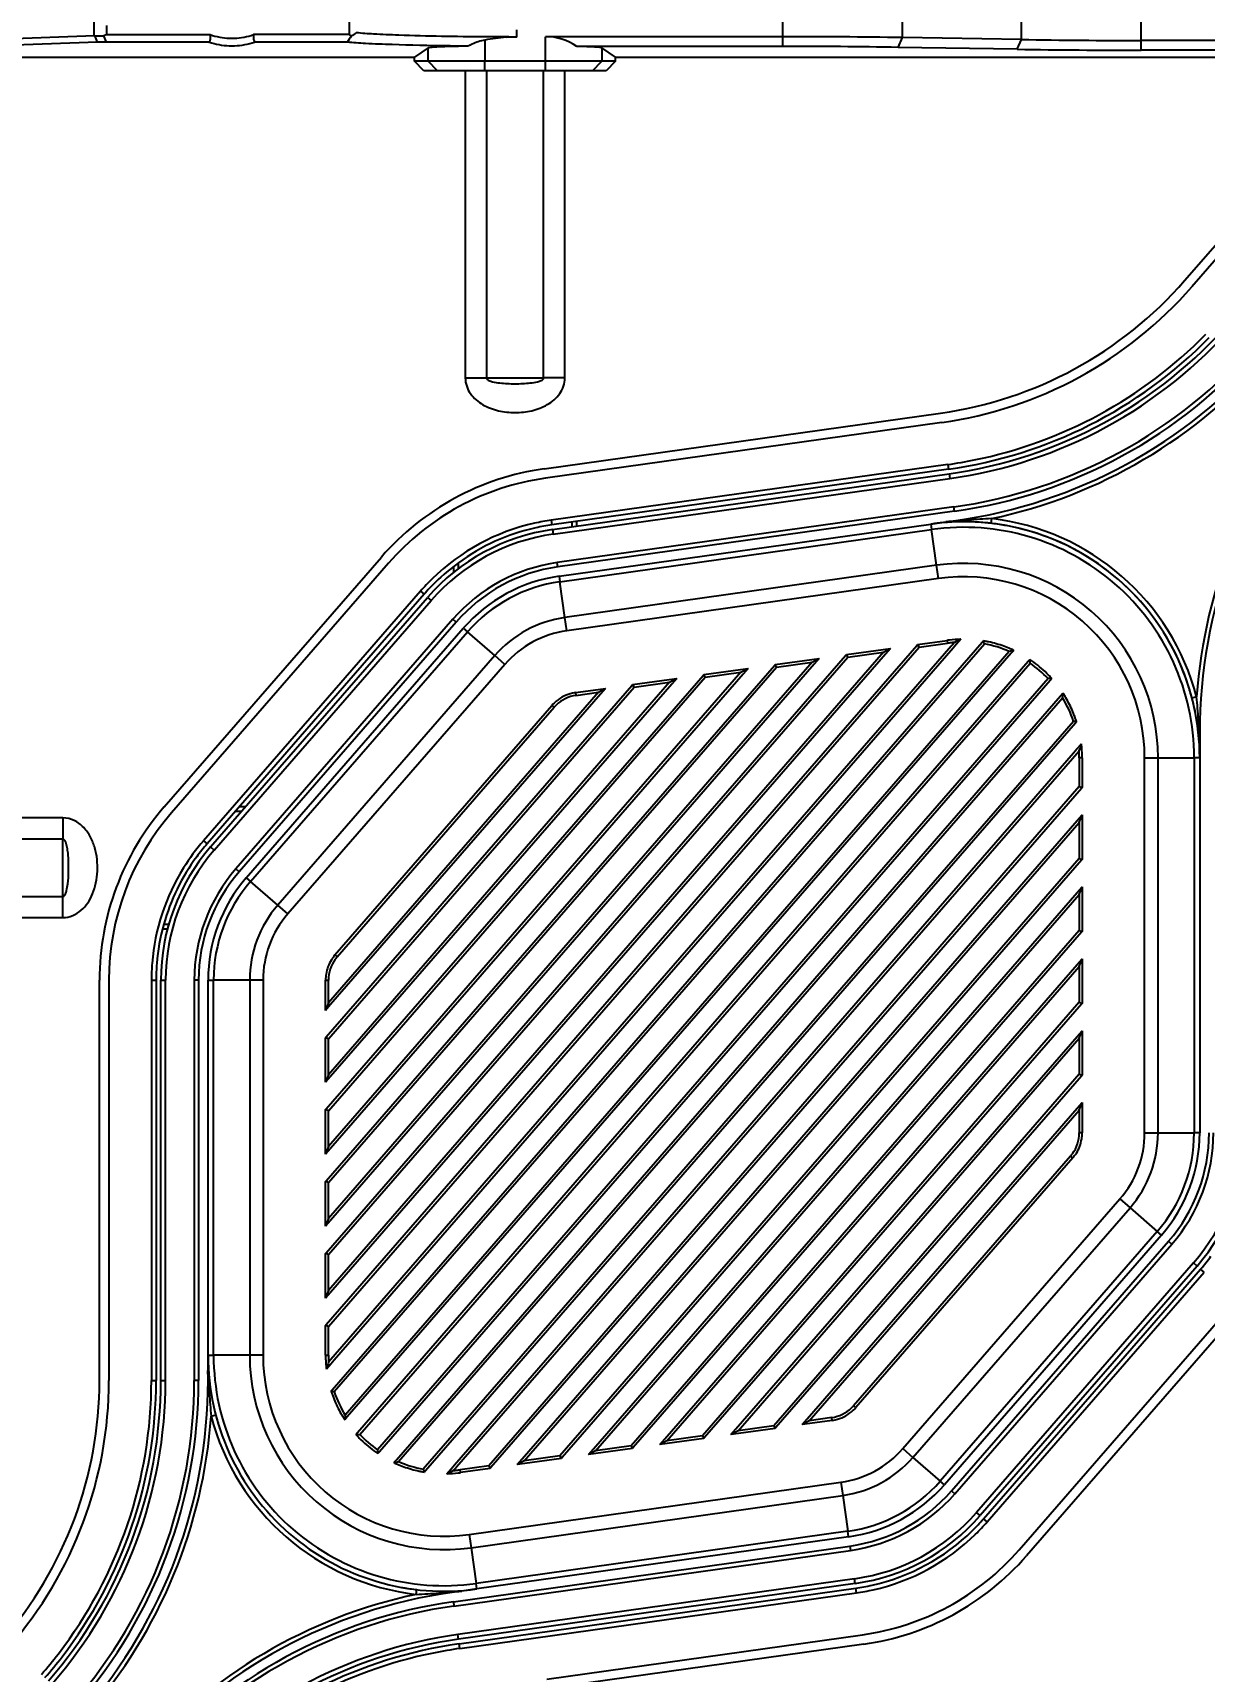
# Model space of a CAD drawing. Header units: millimetres. Extents: x -1070 to 42146, y 1440 to 12921.
# Drawn here: x 6798.2 to 6922.3, y 3577.7 to 3751.3 of the extents above; entities that cross this region are included whole.
import ezdxf

# ---------------------------------------------------------------- set-up
doc = ezdxf.new("R2010")
doc.units = ezdxf.units.MM
doc.layers.add('06___PRT_ALL_SURFS', color=7, linetype='Continuous')
doc.layers.add('DIM', color=4, linetype='Continuous')
doc.styles.get("Standard").update_dxf_attribs({"font": 'arial.ttf'})
doc.dimstyles.new('ISO-200', dxfattribs={"dimtxt": 30, "dimasz": 25, "dimexe": 1.25, "dimexo": 5, "dimgap": 5, "dimtad": 1, "dimtoh": 1, "dimdec": 1, "dimdsep": 46, "dimtxsty": 'Standard', "dimcen": 2.5, "dimadec": 0, "dimazin": 0, "dimtfac": 1, "dimtdec": 1, "dimtmove": 0, "dimatfit": 3, "dimfxl": 1, "dimarcsym": 0})

# ---------------------------------------------------------------- blocks, each defined once
blk = doc.blocks.new('*D143')
at = {"layer": 'Defpoints', "color": 0, "transparency": 16777216}
for p in [(7224.27, 3872.5), (6764.27, 3662.83), (7224.27, 3662.83)]:
    blk.add_point(p, dxfattribs=at)
at = {"layer": 'DIM', "color": 0, "lineweight": -2, "transparency": 16777216}
for p, q in [((6764.27, 3667.83), (6764.27, 3873.75)), ((7224.27, 3667.83), (7224.27, 3873.75)), ((6789.27, 3872.5), (7199.27, 3872.5))]:
    blk.add_line(p, q, dxfattribs=at)
at = {"layer": 'DIM', "color": 0, "transparency": 16777216}
for points in [[(6789.27, 3876.66), (6789.27, 3868.33), (6764.27, 3872.5)], [(7199.27, 3876.66), (7199.27, 3868.33), (7224.27, 3872.5)]]:
    blk.add_solid(points, dxfattribs=at)
at = {"layer": 'DIM', "color": 0, "lineweight": -3, "transparency": 16777216, "insert": (7006.63, 3896.92), "char_height": 30, "attachment_point": 5}
blk.add_mtext('460 [1\'-6 1/8"]', dxfattribs=at)
blk = doc.blocks.new('*D145')
at = {"layer": 'Defpoints', "color": 0, "transparency": 16777216}
for p in [(6819.27, 3757.83), (6661.75, 2777.83), (6819.27, 2777.83)]:
    blk.add_point(p, dxfattribs=at)
at = {"layer": 'DIM', "color": 0, "lineweight": -2, "transparency": 16777216}
for p, q in [((6814.27, 3757.83), (6660.5, 3757.83)), ((6661.75, 3732.83), (6661.75, 2802.83)), ((6814.27, 2777.83), (6660.5, 2777.83))]:
    blk.add_line(p, q, dxfattribs=at)
at = {"layer": 'DIM', "color": 0, "transparency": 16777216}
for points in [[(6657.58, 3732.83), (6665.92, 3732.83), (6661.75, 3757.83)], [(6657.58, 2802.83), (6665.92, 2802.83), (6661.75, 2777.83)]]:
    blk.add_solid(points, dxfattribs=at)
at = {"layer": 'DIM', "color": 0, "lineweight": -3, "transparency": 16777216, "insert": (6637.33, 3267.83), "char_height": 30, "attachment_point": 5, "rotation": 90}
blk.add_mtext('980 [3\'-2 5/8"]', dxfattribs=at)
blk = doc.blocks.new('*D114')
at = {"layer": 'Defpoints', "color": 0, "transparency": 16777216}
for p in [(6349.09, 3665.69), (6347.28, 3659.97)]:
    blk.add_point(p, dxfattribs=at)
at = {"layer": 'DIM', "color": 0, "lineweight": -2, "transparency": 16777216}
for p, q in [((6430.34, 3921.55), (6356.66, 3689.51)), ((6911.05, 3921.55), (6430.34, 3921.55)), ((6347.28, 3659.97), (6349.09, 3665.69)), ((6339.71, 3636.14), (6332.15, 3612.31))]:
    blk.add_line(p, q, dxfattribs=at)
at = {"layer": 'DIM', "color": 0, "transparency": 16777216}
for points in [[(6352.69, 3690.77), (6360.63, 3688.25), (6349.09, 3665.69)], [(6335.74, 3637.4), (6343.68, 3634.88), (6347.28, 3659.97)]]:
    blk.add_solid(points, dxfattribs=at)
at = {"layer": 'DIM', "color": 0, "lineweight": -3, "transparency": 16777216, "insert": (6673.2, 3946.55), "char_height": 30, "attachment_point": 5}
blk.add_mtext('{\\fGulim|b0|i0|c134|p0;4-\\fGulim|b0|i0|c0|p0;%%C\\fGulim|b0|i0|c134|p0;6.5 through hole}', dxfattribs=at)

msp = doc.modelspace()

# ---------------------------------------------------------------- linework, layer by layer
at = {"color": 7, "linetype": 'Continuous', "lineweight": -3}
for p, q in [((6804.677, 3750.993), (6804.677, 3766.926)), ((6915.587, 3750.487), (6915.587, 3762.289)), ((6831.694, 3761.02), (6831.694, 3751.105)), ((6877.624, 3750.889), (6877.624, 3761.686)), ((6890.302, 3750.794), (6890.302, 3761.828)), ((6902.909, 3750.589), (6902.909, 3762.136)), ((6806.042, 3751.105), (6806.042, 3752.07)), ((6792.963, 3750.584), (6804.755, 3750.996)), ((6805.037, 3750.291), (6793.573, 3749.891)), ((6804.677, 3750.993), (6805.723, 3750.968)), ((6805.037, 3750.291), (6804.755, 3750.996)), ((6805.988, 3750.305), (6805.037, 3750.291)), ((6806.042, 3751.105), (6805.723, 3750.968)), ((6805.988, 3750.305), (6805.723, 3750.968)), ((6816.856, 3750.305), (6805.988, 3750.305)), ((6806.042, 3751.105), (6806.272, 3751.105)), ((6806.272, 3751.105), (6806.775, 3751.105)), ((6806.775, 3751.105), (6816.986, 3751.105)), ((6831.694, 3751.105), (6821.562, 3751.105)), ((6831.485, 3750.305), (6821.693, 3750.305)), ((6831.694, 3751.105), (6831.925, 3750.934)), ((6846.059, 3750.533), (6846.059, 3748.276)), ((6849.477, 3750.854), (6849.477, 3751.627)), ((6852.49, 3748.276), (6852.49, 3750.889)), ((6877.624, 3750.889), (6852.49, 3750.889)), ((6877.624, 3749.854), (6877.624, 3750.889)), ((6889.865, 3749.759), (6890.302, 3750.794)), ((6902.909, 3750.589), (6890.302, 3750.794)), ((6902.471, 3749.554), (6902.909, 3750.589)), ((6915.587, 3749.452), (6915.587, 3750.487)), ((7072.962, 3750.487), (6915.587, 3750.487)), ((6795.516, 3748.726), (6838.62, 3748.726)), ((6840.068, 3749.69), (6838.62, 3748.726)), ((6838.62, 3748.276), (6838.62, 3748.726)), ((6840.068, 3748.276), (6840.068, 3749.69)), ((6877.624, 3749.854), (6855.805, 3749.854)), ((6858.481, 3749.69), (6858.481, 3748.276)), ((6859.929, 3748.726), (6858.481, 3749.69)), ((6859.929, 3748.276), (6859.929, 3748.726)), ((6859.929, 3748.726), (6940.794, 3748.726)), ((6902.471, 3749.554), (6889.865, 3749.759)), ((7072.962, 3749.452), (6915.587, 3749.452)), ((6920.204, 3725.04), (6940.794, 3748.726)), ((6839.622, 3747.276), (6838.62, 3748.276)), ((6840.068, 3748.276), (6838.62, 3748.276)), ((6840.068, 3747.276), (6839.622, 3747.276)), ((6841.066, 3747.276), (6840.068, 3748.276)), ((6840.155, 3748.276), (6840.068, 3748.276)), ((6841.066, 3747.276), (6840.068, 3747.276)), ((6841.929, 3748.276), (6840.155, 3748.276)), ((6842.618, 3747.276), (6841.066, 3747.276)), ((6843.151, 3748.276), (6841.929, 3748.276)), ((6843.64, 3747.276), (6842.618, 3747.276)), ((6843.837, 3748.276), (6843.151, 3748.276)), ((6845.413, 3747.276), (6843.64, 3747.276)), ((6845.303, 3748.276), (6843.837, 3748.276)), ((6844.001, 3747.276), (6844.001, 3714.726)), ((6846.059, 3748.276), (6845.303, 3748.276)), ((6846.059, 3747.276), (6845.413, 3747.276)), ((6846.059, 3747.276), (6846.059, 3748.276)), ((6852.49, 3748.276), (6846.059, 3748.276)), ((6852.49, 3747.276), (6846.059, 3747.276)), ((6846.245, 3747.276), (6846.245, 3714.726)), ((6852.304, 3714.726), (6852.304, 3747.276)), ((6852.49, 3747.276), (6852.49, 3748.276)), ((6854.712, 3748.276), (6852.49, 3748.276)), ((6854.909, 3747.276), (6852.49, 3747.276)), ((6854.548, 3714.726), (6854.548, 3747.276)), ((6855.398, 3748.276), (6854.712, 3748.276)), ((6855.931, 3747.276), (6854.909, 3747.276)), ((6856.62, 3748.276), (6855.398, 3748.276)), ((6857.404, 3747.276), (6855.931, 3747.276)), ((6858.481, 3748.276), (6856.62, 3748.276)), ((6857.483, 3747.276), (6857.404, 3747.276)), ((6857.483, 3747.276), (6858.481, 3748.276)), ((6858.481, 3747.276), (6857.483, 3747.276)), ((6859.929, 3748.276), (6858.481, 3748.276)), ((6858.927, 3747.276), (6858.481, 3747.276)), ((6859.929, 3748.276), (6858.927, 3747.276)), ((6941.549, 3748.07), (6920.959, 3724.384)), ((6844.001, 3714.726), (6846.245, 3714.726)), ((6846.245, 3714.726), (6852.304, 3714.726)), ((6854.548, 3714.726), (6852.304, 3714.726)), ((6852.345, 3705.1), (6894.352, 3711.003)), ((6894.491, 3710.013), (6852.484, 3704.109)), ((6895.117, 3705.557), (6853.111, 3699.653)), ((6895.187, 3705.062), (6853.18, 3699.158)), ((6895.117, 3705.557), (6895.187, 3705.062)), ((6853.25, 3698.663), (6895.257, 3704.566)), ((6853.32, 3698.168), (6895.326, 3704.071)), ((6895.257, 3704.566), (6895.326, 3704.071)), ((6895.749, 3701.059), (6853.743, 3695.156)), ((6895.813, 3700.605), (6853.807, 3694.702)), ((6895.813, 3700.605), (6895.749, 3701.059)), ((6899.739, 3699.818), (6899.681, 3699.322)), ((6853.111, 3699.653), (6853.18, 3699.158)), ((6853.25, 3698.663), (6853.32, 3698.168)), ((6853.946, 3693.711), (6893.319, 3699.245)), ((6854.027, 3693.131), (6893.4, 3698.665)), ((6855.275, 3699.452), (6855.275, 3698.947)), ((6855.775, 3699.523), (6855.775, 3699.018)), ((6893.319, 3699.245), (6894.921, 3699.47)), ((6893.319, 3699.245), (6893.4, 3698.665)), ((6893.933, 3694.874), (6893.4, 3698.665)), ((6812.119, 3669.293), (6835.11, 3695.742)), ((6835.865, 3695.086), (6812.874, 3668.637)), ((6842.775, 3694.131), (6842.775, 3694.768)), ((6843.275, 3694.768), (6843.275, 3695.144)), ((6843.275, 3694.509), (6843.275, 3694.768)), ((6853.807, 3694.702), (6853.743, 3695.156)), ((6893.933, 3694.874), (6854.56, 3689.34)), ((6894.13, 3693.473), (6893.933, 3694.874)), ((6853.946, 3693.711), (6854.027, 3693.131)), ((6854.56, 3689.34), (6854.027, 3693.131)), ((6894.13, 3693.473), (6854.757, 3687.94)), ((6839.261, 3692.133), (6816.27, 3665.685)), ((6839.639, 3691.805), (6816.647, 3665.357)), ((6817.025, 3665.029), (6840.016, 3691.477)), ((6817.402, 3664.701), (6840.393, 3691.149)), ((6839.261, 3692.133), (6839.639, 3691.805)), ((6840.016, 3691.477), (6840.393, 3691.149)), ((6842.689, 3689.154), (6819.698, 3662.705)), ((6843.035, 3688.853), (6820.043, 3662.405)), ((6820.798, 3661.749), (6843.789, 3688.197)), ((6821.24, 3661.364), (6844.232, 3687.813)), ((6843.035, 3688.853), (6842.689, 3689.154)), ((6843.789, 3688.197), (6844.232, 3687.813)), ((6847.121, 3685.301), (6844.232, 3687.813)), ((6854.757, 3687.94), (6854.56, 3689.34)), ((6829.274, 3614.416), (6891.841, 3686.391)), ((6829.501, 3614.219), (6892.067, 3686.194)), ((6895.467, 3686.294), (6829.523, 3610.434)), ((6829.895, 3607.509), (6898.767, 3686.737)), ((6895.694, 3686.097), (6830.101, 3610.642)), ((6830.122, 3607.312), (6898.993, 3686.54)), ((6884.367, 3685.415), (6888.252, 3685.961)), ((6888.252, 3685.961), (6889.047, 3686.072)), ((6888.294, 3685.663), (6889.047, 3686.072)), ((6889.047, 3686.072), (6888.52, 3685.467)), ((6891.841, 3686.391), (6891.914, 3686.475)), ((6891.914, 3686.475), (6895.052, 3686.916)), ((6892.067, 3686.194), (6891.914, 3686.475)), ((6892.067, 3686.194), (6895.093, 3686.619)), ((6895.052, 3686.916), (6895.093, 3686.619)), ((6895.596, 3686.443), (6895.467, 3686.294)), ((6895.819, 3686.699), (6895.596, 3686.443)), ((6896.046, 3686.502), (6895.694, 3686.097)), ((6896.509, 3687.035), (6896.046, 3686.502)), ((6898.767, 3686.737), (6898.878, 3686.865)), ((6847.121, 3685.301), (6824.13, 3658.853)), ((6848.188, 3684.373), (6825.197, 3657.925)), ((6829.274, 3622.037), (6884.294, 3685.33)), ((6829.274, 3629.659), (6876.747, 3684.269)), ((6888.294, 3685.663), (6829.501, 3618.03)), ((6829.501, 3621.841), (6884.52, 3685.133)), ((6880.747, 3684.603), (6829.501, 3625.651)), ((6888.52, 3685.467), (6829.727, 3617.833)), ((6880.973, 3684.406), (6829.727, 3625.454)), ((6901.619, 3685.75), (6831.27, 3604.822)), ((6901.845, 3685.553), (6831.496, 3604.626)), ((6832.586, 3602.983), (6903.623, 3684.702)), ((6832.813, 3602.787), (6903.85, 3684.505)), ((6848.188, 3684.373), (6847.121, 3685.301)), ((6876.747, 3684.269), (6876.82, 3684.354)), ((6876.82, 3684.354), (6880.705, 3684.9)), ((6876.973, 3684.072), (6876.82, 3684.354)), ((6876.973, 3684.072), (6880.747, 3684.603)), ((6880.705, 3684.9), (6881.5, 3685.012)), ((6880.747, 3684.603), (6881.5, 3685.012)), ((6881.5, 3685.012), (6880.973, 3684.406)), ((6884.294, 3685.33), (6884.367, 3685.415)), ((6884.52, 3685.133), (6884.367, 3685.415)), ((6884.52, 3685.133), (6888.294, 3685.663)), ((6902.111, 3685.858), (6901.845, 3685.553)), ((6903.623, 3684.702), (6903.799, 3684.904)), ((6829.274, 3637.28), (6869.2, 3683.209)), ((6829.501, 3629.462), (6876.973, 3684.072)), ((6873.2, 3683.542), (6829.501, 3633.272)), ((6829.501, 3637.083), (6869.426, 3683.012)), ((6865.652, 3682.481), (6829.501, 3640.894)), ((6873.426, 3683.345), (6829.727, 3633.076)), ((6905.736, 3682.865), (6834.699, 3601.146)), ((6905.963, 3682.668), (6834.926, 3600.95)), ((6861.726, 3682.233), (6865.611, 3682.779)), ((6861.879, 3681.951), (6865.652, 3682.481)), ((6865.611, 3682.779), (6866.405, 3682.89)), ((6865.652, 3682.481), (6866.405, 3682.89)), ((6866.405, 3682.89), (6865.879, 3682.285)), ((6869.2, 3683.209), (6869.273, 3683.293)), ((6869.273, 3683.293), (6873.158, 3683.839)), ((6869.426, 3683.012), (6869.273, 3683.293)), ((6869.426, 3683.012), (6873.2, 3683.542)), ((6873.158, 3683.839), (6873.952, 3683.951)), ((6873.2, 3683.542), (6873.952, 3683.951)), ((6873.952, 3683.951), (6873.426, 3683.345)), ((6906.139, 3682.871), (6905.963, 3682.668)), ((6829.274, 3644.901), (6861.653, 3682.148)), ((6829.501, 3644.704), (6861.879, 3681.951)), ((6858.105, 3681.421), (6829.501, 3648.515)), ((6865.879, 3682.285), (6829.727, 3640.697)), ((6858.332, 3681.224), (6829.727, 3648.318)), ((6836.704, 3600.099), (6907.053, 3681.026)), ((6836.93, 3599.902), (6907.279, 3680.829)), ((6855.679, 3681.383), (6858.064, 3681.718)), ((6855.679, 3681.383), (6855.72, 3681.086)), ((6855.72, 3681.086), (6858.105, 3681.421)), ((6858.064, 3681.718), (6858.858, 3681.83)), ((6858.105, 3681.421), (6858.858, 3681.83)), ((6858.858, 3681.83), (6858.332, 3681.224)), ((6861.653, 3682.148), (6861.726, 3682.233)), ((6861.879, 3681.951), (6861.726, 3682.233)), ((6907.053, 3681.026), (6907.318, 3681.332)), ((6921.472, 3680.925), (6920.989, 3680.799)), ((6830.194, 3653.581), (6853.186, 3680.029)), ((6830.421, 3653.384), (6853.412, 3679.832)), ((6853.186, 3680.029), (6853.412, 3679.832)), ((6908.427, 3678.339), (6839.556, 3599.112)), ((6908.654, 3678.142), (6839.782, 3598.915)), ((6908.765, 3678.27), (6908.654, 3678.142)), ((6908.8, 3675.415), (6909.263, 3675.948)), ((6921.798, 3676.131), (6921.798, 3674.488)), ((6842.856, 3599.554), (6908.448, 3675.01)), ((6843.082, 3599.358), (6909.027, 3675.218)), ((6908.448, 3675.01), (6908.8, 3675.415)), ((6909.048, 3674.488), (6909.048, 3671.432)), ((6909.348, 3674.488), (6909.048, 3674.488)), ((6909.348, 3674.488), (6909.348, 3671.32)), ((6915.97, 3634.728), (6915.97, 3674.488)), ((6915.97, 3674.488), (6917.384, 3674.488)), ((6917.384, 3674.488), (6921.212, 3674.488)), ((6917.384, 3634.728), (6917.384, 3674.488)), ((6921.798, 3674.488), (6921.212, 3674.488)), ((6921.212, 3674.488), (6921.212, 3634.728)), ((6921.798, 3674.488), (6921.798, 3634.728)), ((6909.048, 3671.432), (6846.482, 3599.458)), ((6909.275, 3671.236), (6846.708, 3599.261)), ((6909.048, 3671.432), (6909.348, 3671.32)), ((6909.348, 3671.32), (6909.275, 3671.236)), ((6819.663, 3668.826), (6820.097, 3668.826)), ((6820.097, 3669.326), (6820.76, 3669.326)), ((6820.097, 3668.826), (6820.325, 3668.826)), ((6801.375, 3668.1), (6773.375, 3668.1)), ((6801.375, 3668.1), (6801.375, 3665.855)), ((6850.029, 3600.185), (6908.822, 3667.819)), ((6850.255, 3599.988), (6909.048, 3667.622)), ((6908.822, 3667.819), (6909.348, 3668.424)), ((6909.048, 3667.622), (6909.348, 3668.424)), ((6909.048, 3667.622), (6909.048, 3663.811)), ((6909.348, 3668.424), (6909.348, 3663.699)), ((6801.375, 3665.855), (6773.375, 3665.855)), ((6801.375, 3659.796), (6801.375, 3665.855)), ((6816.27, 3665.685), (6816.647, 3665.357)), ((6817.025, 3665.029), (6817.402, 3664.701)), ((6909.048, 3663.811), (6854.029, 3600.519)), ((6909.275, 3663.614), (6854.255, 3600.322)), ((6909.048, 3663.811), (6909.348, 3663.699)), ((6909.348, 3663.699), (6909.275, 3663.614)), ((6820.043, 3662.405), (6819.698, 3662.705)), ((6820.798, 3661.749), (6821.24, 3661.364)), ((6824.13, 3658.853), (6821.24, 3661.364)), ((6857.576, 3601.246), (6908.822, 3660.197)), ((6857.802, 3601.049), (6909.048, 3660.001)), ((6908.822, 3660.197), (6909.348, 3660.803)), ((6909.048, 3660.001), (6909.348, 3660.803)), ((6909.048, 3660.001), (6909.048, 3656.19)), ((6909.348, 3660.803), (6909.348, 3656.078)), ((6773.375, 3659.796), (6801.375, 3659.796)), ((6801.375, 3657.552), (6801.375, 3659.796)), ((6825.197, 3657.925), (6824.13, 3658.853)), ((6773.375, 3657.552), (6801.375, 3657.552)), ((6812.586, 3656.826), (6812.057, 3656.826)), ((6812.448, 3656.326), (6811.924, 3656.326)), ((6909.048, 3656.19), (6861.576, 3601.579)), ((6909.275, 3655.993), (6861.802, 3601.382)), ((6909.048, 3656.19), (6909.348, 3656.078)), ((6909.348, 3656.078), (6909.275, 3655.993)), ((6830.194, 3653.581), (6830.421, 3653.384)), ((6908.822, 3652.576), (6909.348, 3653.182)), ((6909.048, 3652.379), (6909.348, 3653.182)), ((6909.348, 3653.182), (6909.348, 3648.457)), ((6865.123, 3602.306), (6908.822, 3652.576)), ((6865.35, 3602.11), (6909.048, 3652.379)), ((6909.048, 3652.379), (6909.048, 3648.569)), ((6805.251, 3608.504), (6805.251, 3650.924)), ((6806.251, 3650.924), (6806.251, 3608.504)), ((6810.751, 3650.924), (6810.751, 3608.504)), ((6810.751, 3650.924), (6811.251, 3650.924)), ((6811.251, 3650.924), (6811.251, 3608.504)), ((6811.751, 3608.504), (6811.751, 3650.924)), ((6811.751, 3650.924), (6812.251, 3650.924)), ((6812.251, 3608.504), (6812.251, 3650.924)), ((6815.751, 3650.924), (6815.293, 3650.924)), ((6815.293, 3650.924), (6815.293, 3608.504)), ((6815.751, 3650.924), (6815.751, 3608.504)), ((6816.751, 3611.163), (6816.751, 3650.924)), ((6816.751, 3650.924), (6817.337, 3650.924)), ((6821.165, 3650.924), (6817.337, 3650.924)), ((6817.337, 3611.163), (6817.337, 3650.924)), ((6822.579, 3650.924), (6821.165, 3650.924)), ((6821.165, 3650.924), (6821.165, 3611.163)), ((6822.579, 3650.924), (6822.579, 3611.163)), ((6829.201, 3650.924), (6829.501, 3650.924)), ((6829.201, 3647.713), (6829.201, 3650.924)), ((6829.501, 3648.515), (6829.501, 3650.924)), ((6829.501, 3648.515), (6829.201, 3647.713)), ((6829.727, 3648.318), (6829.201, 3647.713)), ((6909.048, 3648.569), (6869.123, 3602.64)), ((6909.275, 3648.372), (6869.349, 3602.443)), ((6909.048, 3648.569), (6909.348, 3648.457)), ((6909.348, 3648.457), (6909.275, 3648.372)), ((6829.201, 3644.817), (6829.274, 3644.901)), ((6829.501, 3644.704), (6829.201, 3644.817)), ((6829.201, 3640.091), (6829.201, 3644.817)), ((6829.501, 3640.894), (6829.501, 3644.704)), ((6872.67, 3603.367), (6908.822, 3644.955)), ((6872.897, 3603.17), (6909.048, 3644.758)), ((6908.822, 3644.955), (6909.348, 3645.56)), ((6909.048, 3644.758), (6909.348, 3645.56)), ((6909.048, 3644.758), (6909.048, 3640.947)), ((6909.348, 3645.56), (6909.348, 3640.835)), ((6829.501, 3640.894), (6829.201, 3640.091)), ((6909.048, 3640.947), (6876.67, 3603.701)), ((6909.275, 3640.751), (6876.897, 3603.504)), ((6909.048, 3640.947), (6909.348, 3640.835)), ((6909.348, 3640.835), (6909.275, 3640.751)), ((6829.727, 3640.697), (6829.201, 3640.091)), ((6829.201, 3637.195), (6829.274, 3637.28)), ((6880.217, 3604.428), (6908.822, 3637.334)), ((6908.822, 3637.334), (6909.348, 3637.939)), ((6909.048, 3637.137), (6909.348, 3637.939)), ((6909.348, 3637.939), (6909.348, 3634.728)), ((6829.501, 3637.083), (6829.201, 3637.195)), ((6829.201, 3632.47), (6829.201, 3637.195)), ((6829.501, 3633.272), (6829.501, 3637.083)), ((6880.444, 3604.231), (6909.048, 3637.137)), ((6909.048, 3637.137), (6909.048, 3634.728)), ((6909.348, 3634.728), (6909.048, 3634.728)), ((6915.97, 3634.728), (6917.384, 3634.728)), ((6917.384, 3634.728), (6921.212, 3634.728)), ((6921.798, 3634.728), (6921.212, 3634.728)), ((6829.501, 3633.272), (6829.201, 3632.47)), ((6829.727, 3633.076), (6829.201, 3632.47)), ((6908.128, 3632.268), (6885.137, 3605.819)), ((6908.355, 3632.071), (6885.364, 3605.623)), ((6908.355, 3632.071), (6908.128, 3632.268)), ((6829.201, 3629.574), (6829.274, 3629.659)), ((6829.501, 3629.462), (6829.201, 3629.574)), ((6829.201, 3624.849), (6829.201, 3629.574)), ((6829.501, 3625.651), (6829.501, 3629.462)), ((6890.361, 3601.279), (6913.352, 3627.727)), ((6913.352, 3627.727), (6914.42, 3626.799)), ((6829.501, 3625.651), (6829.201, 3624.849)), ((6829.727, 3625.454), (6829.201, 3624.849)), ((6891.428, 3600.351), (6914.42, 3626.799)), ((6914.42, 3626.799), (6917.309, 3624.288)), ((6917.309, 3624.288), (6894.318, 3597.839)), ((6917.751, 3623.903), (6894.76, 3597.455)), ((6917.751, 3623.903), (6917.309, 3624.288)), ((6829.201, 3621.953), (6829.274, 3622.037)), ((6829.501, 3621.841), (6829.201, 3621.953)), ((6829.201, 3617.228), (6829.201, 3621.953)), ((6829.501, 3618.03), (6829.501, 3621.841)), ((6895.514, 3596.799), (6918.506, 3623.247)), ((6895.86, 3596.498), (6918.852, 3622.947)), ((6918.506, 3623.247), (6918.852, 3622.947)), ((6921.147, 3620.951), (6898.156, 3594.502)), ((6921.525, 3620.623), (6898.533, 3594.174)), ((6898.911, 3593.846), (6921.902, 3620.295)), ((6899.288, 3593.518), (6922.279, 3619.967)), ((6921.525, 3620.623), (6921.147, 3620.951)), ((6922.279, 3619.967), (6921.902, 3620.295)), ((6829.501, 3618.03), (6829.201, 3617.228)), ((6829.727, 3617.833), (6829.201, 3617.228)), ((6902.684, 3590.566), (6925.675, 3617.015)), ((6926.43, 3616.359), (6903.439, 3589.91)), ((6829.201, 3614.331), (6829.274, 3614.416)), ((6829.501, 3614.219), (6829.201, 3614.331)), ((6829.201, 3611.163), (6829.201, 3614.331)), ((6829.501, 3611.163), (6829.501, 3614.219)), ((6816.751, 3609.52), (6816.751, 3611.163)), ((6816.751, 3611.163), (6817.337, 3611.163)), ((6821.165, 3611.163), (6817.337, 3611.163)), ((6822.579, 3611.163), (6821.165, 3611.163)), ((6829.201, 3611.163), (6829.501, 3611.163)), ((6829.749, 3610.237), (6829.286, 3609.704)), ((6830.101, 3610.642), (6829.749, 3610.237)), ((6810.751, 3608.504), (6811.251, 3608.504)), ((6811.751, 3608.504), (6812.251, 3608.504)), ((6815.751, 3608.504), (6815.293, 3608.504)), ((6829.784, 3607.381), (6829.895, 3607.509)), ((6817.077, 3604.726), (6817.56, 3604.853)), ((6831.496, 3604.626), (6831.231, 3604.32)), ((6879.691, 3603.822), (6880.217, 3604.428)), ((6882.829, 3604.566), (6880.444, 3604.231)), ((6882.871, 3604.269), (6882.829, 3604.566)), ((6885.364, 3605.623), (6885.137, 3605.819)), ((6832.411, 3602.781), (6832.586, 3602.983)), ((6869.123, 3602.64), (6865.35, 3602.11)), ((6869.123, 3602.64), (6869.276, 3602.359)), ((6872.144, 3602.762), (6872.67, 3603.367)), ((6872.897, 3603.17), (6872.144, 3602.762)), ((6872.938, 3602.873), (6872.144, 3602.762)), ((6876.67, 3603.701), (6872.897, 3603.17)), ((6876.823, 3603.419), (6872.938, 3602.873)), ((6876.67, 3603.701), (6876.823, 3603.419)), ((6876.897, 3603.504), (6876.823, 3603.419)), ((6880.444, 3604.231), (6879.691, 3603.822)), ((6880.485, 3603.934), (6879.691, 3603.822)), ((6882.871, 3604.269), (6880.485, 3603.934)), ((6834.926, 3600.95), (6834.75, 3600.747)), ((6857.05, 3600.64), (6857.576, 3601.246)), ((6857.802, 3601.049), (6857.05, 3600.64)), ((6861.576, 3601.579), (6857.802, 3601.049)), ((6861.729, 3601.298), (6857.844, 3600.752)), ((6861.576, 3601.579), (6861.729, 3601.298)), ((6861.802, 3601.382), (6861.729, 3601.298)), ((6864.597, 3601.701), (6865.123, 3602.306)), ((6865.35, 3602.11), (6864.597, 3601.701)), ((6865.391, 3601.813), (6864.597, 3601.701)), ((6869.276, 3602.359), (6865.391, 3601.813)), ((6869.349, 3602.443), (6869.276, 3602.359)), ((6890.361, 3601.279), (6891.428, 3600.351)), ((6836.438, 3599.793), (6836.704, 3600.099)), ((6842.041, 3598.617), (6842.504, 3599.149)), ((6842.504, 3599.149), (6842.856, 3599.554)), ((6842.73, 3598.953), (6842.953, 3599.209)), ((6842.953, 3599.209), (6843.082, 3599.358)), ((6846.482, 3599.458), (6843.456, 3599.033)), ((6846.635, 3599.176), (6843.497, 3598.736)), ((6846.482, 3599.458), (6846.635, 3599.176)), ((6846.708, 3599.261), (6846.635, 3599.176)), ((6849.503, 3599.58), (6850.029, 3600.185)), ((6850.255, 3599.988), (6849.503, 3599.58)), ((6850.297, 3599.691), (6849.503, 3599.58)), ((6854.029, 3600.519), (6850.255, 3599.988)), ((6854.182, 3600.237), (6850.297, 3599.691)), ((6854.029, 3600.519), (6854.182, 3600.237)), ((6854.255, 3600.322), (6854.182, 3600.237)), ((6857.844, 3600.752), (6857.05, 3600.64)), ((6891.428, 3600.351), (6894.318, 3597.839)), ((6839.782, 3598.915), (6839.671, 3598.787)), ((6843.497, 3598.736), (6843.456, 3599.033)), ((6844.419, 3592.178), (6883.792, 3597.712)), ((6883.792, 3597.712), (6883.989, 3596.312)), ((6894.76, 3597.455), (6894.318, 3597.839)), ((6844.616, 3590.778), (6883.989, 3596.312)), ((6883.989, 3596.312), (6884.522, 3592.52)), ((6895.514, 3596.799), (6895.86, 3596.498)), ((6898.533, 3594.174), (6898.156, 3594.502)), ((6844.419, 3592.178), (6844.616, 3590.778)), ((6884.522, 3592.52), (6845.149, 3586.987)), ((6884.603, 3591.94), (6884.522, 3592.52)), ((6899.288, 3593.518), (6898.911, 3593.846)), ((6842.736, 3585.046), (6884.742, 3590.95)), ((6842.8, 3584.593), (6884.806, 3590.496)), ((6844.616, 3590.778), (6845.149, 3586.987)), ((6884.603, 3591.94), (6845.23, 3586.407)), ((6884.742, 3590.95), (6884.806, 3590.496)), ((6885.23, 3587.484), (6843.223, 3581.58)), ((6885.299, 3586.989), (6843.293, 3581.085)), ((6845.23, 3586.407), (6845.149, 3586.987)), ((6885.299, 3586.989), (6885.23, 3587.484)), ((6838.81, 3585.834), (6838.868, 3586.33)), ((6843.362, 3580.59), (6885.369, 3586.494)), ((6843.432, 3580.095), (6885.438, 3585.999)), ((6845.23, 3586.407), (6843.628, 3586.182)), ((6885.438, 3585.999), (6885.369, 3586.494)), ((6842.736, 3585.046), (6842.8, 3584.593)), ((6843.293, 3581.085), (6843.223, 3581.58)), ((6843.432, 3580.095), (6843.362, 3580.59)), ((6852.649, 3576.846), (6886.065, 3581.542)), ((6886.204, 3580.552), (6852.788, 3575.856))]:
    msp.add_line(p, q, dxfattribs=at)
for centre, radius, start, end in [((6819.275, 3757.826), 7.9, 252.19458, 268.02127), ((6819.275, 3757.826), 7.1, 251.20012, 267.90277), ((6819.275, 3757.826), 7.1, 267.90277, 272.09725), ((6819.275, 3757.826), 7.1, 272.09725, 288.79851), ((6819.275, 3757.826), 7.9, 279.89268, 287.80541), ((6885.497, 3712.931), 65.682, 144.64929, 145.31864), ((6851.523, 3723.586), 33.645, 124.5322, 125.62547), ((6849.55, 3731.878), 18.979, 93.61134, 100.59742), ((6849.48, 3732.741), 18.113, 90.01021, 93.56241), ((6878.029, 2957.029), 793.86, 89.114232, 90.029278), ((6915.471, 4527.557), 777.07, 269.073729, 270.008543), ((6819.275, 3757.826), 7.9, 268.02127, 271.97873), ((6819.275, 3757.826), 7.9, 271.97873, 279.89268), ((6878.015, 3009.846), 740.008, 89.082568, 90.030322), ((6915.467, 4581.089), 831.637, 269.104633, 270.008259), ((6888.507, 3752.594), 42, 278, 319), ((6888.507, 3752.594), 43, 278, 319), ((6888.507, 3752.594), 48.5, 278, 319), ((6888.507, 3752.594), 48, 278, 315.58333), ((6888.507, 3752.594), 49, 278, 319), ((6888.507, 3752.594), 47.5, 281.41999, 315.58009), ((6888.507, 3752.594), 52.042, 278, 319), ((6888.507, 3752.594), 52.5, 278, 319), ((6888.507, 3752.594), 53.5, 278, 319), ((6888.507, 3752.594), 53.958, 282.01469, 319), ((6975.298, 3677.148), 53.958, 139, 175.98531), ((6975.298, 3677.148), 53.5, 139, 180), ((6856.242, 3677.372), 28, 98, 139), ((6888.507, 3752.594), 47.5, 278, 281.41999), ((6856.242, 3677.372), 27, 98, 139), ((6896.798, 3674.488), 25.5, 14.62169, 83.37831), ((6856.242, 3677.372), 21.5, 98, 139), ((6856.242, 3677.372), 21, 98, 139), ((6856.242, 3677.372), 22.5, 102.58839, 134.41328), ((6856.242, 3677.372), 22, 102.55555, 126.13669), ((6856.242, 3677.372), 22.5, 98, 102.58839), ((6856.242, 3677.372), 22, 98, 102.55555), ((6896.798, 3674.488), 25, 0, 98), ((6896.798, 3674.488), 25, 94.39941, 98), ((6896.798, 3674.488), 24.414, 0, 98), ((6896.798, 3674.488), 25, 92.84441, 94.39941), ((6888.507, 3752.594), 53.5, 276.8848, 278), ((6896.798, 3674.488), 25, 90.94514, 92.84441), ((6896.798, 3674.488), 25, 90.76131, 90.94514), ((6896.798, 3674.488), 25, 87.11968, 90.76131), ((6896.798, 3674.488), 25, 83.49148, 87.11968), ((6896.798, 3674.488), 25, 83.37831, 83.49148), ((6896.798, 3674.488), 25, 79.97095, 83.37831), ((6896.798, 3674.488), 25, 79.24086, 79.97095), ((6896.798, 3674.488), 25, 18.75924, 79.24086), ((6856.242, 3677.372), 22, 126.13669, 134.44443), ((6856.242, 3677.372), 17.958, 98, 139), ((6856.242, 3677.372), 17.5, 98, 139), ((6896.798, 3674.488), 20.586, 0, 98), ((6856.242, 3677.372), 22.5, 134.41328, 139), ((6856.242, 3677.372), 22, 134.44443, 139), ((6856.242, 3677.372), 16.5, 98, 139), ((6856.242, 3677.372), 15.914, 98, 139), ((6896.798, 3674.488), 19.172, 0, 98), ((6856.242, 3677.372), 12.086, 98, 139), ((6856.242, 3677.372), 10.672, 98, 139), ((6896.798, 3674.488), 12.55, 96.92647, 98), ((6896.798, 3674.488), 12.25, 97.24102, 98), ((6896.798, 3674.488), 12.25, 95.34368, 97.24102), ((6896.798, 3674.488), 12.55, 91.3228, 96.92647), ((6896.798, 3674.488), 12.25, 94.58469, 95.34368), ((6907.914, 3662.745), 26.834, 115.15318, 116.7907), ((6851.951, 3670.031), 49.855, 19.3377, 19.73369), ((6896.798, 3674.488), 12.55, 79.66484, 80.46062), ((6896.798, 3674.488), 12.25, 66.82571, 79.67742), ((6896.798, 3674.488), 12.55, 77.88149, 79.66484), ((6896.798, 3674.488), 12.55, 70.15323, 77.88149), ((6896.798, 3674.488), 12.55, 66.81503, 70.15323), ((6896.798, 3674.488), 12.55, 64.95608, 66.81503), ((6908.504, 3655.712), 30.816, 101.97439, 102.91085), ((6896.798, 3674.488), 12.55, 54.85067, 56.09449), ((6866.968, 3680.023), 37.153, 6.92955, 7.54978), ((6896.798, 3674.488), 12.25, 43.1433, 54.8567), ((6896.798, 3674.488), 12.55, 53.6694, 54.85067), ((6896.798, 3674.488), 12.55, 44.22348, 53.6694), ((6906.431, 3645.719), 37.153, 90.45022, 91.07045), ((6896.798, 3674.488), 12.55, 43.13766, 44.22348), ((6896.798, 3674.488), 12.55, 41.90551, 43.13766), ((6856.242, 3677.372), 3.75, 98, 134.39694), ((6856.242, 3677.372), 4.05, 102.54797, 129.93274), ((6856.242, 3677.372), 4.05, 98, 102.54797), ((6876.576, 3683.467), 30.816, 355.08915, 356.02561), ((6896.798, 3674.488), 12.25, 18.32258, 31.17429), ((6896.798, 3674.488), 12.55, 31.17123, 33.04392), ((6896.798, 3674.488), 12.55, 27.62904, 31.17123), ((6896.798, 3674.488), 25, 14.62169, 18.02905), ((6896.798, 3674.488), 25, 10.90091, 14.52864), ((6856.242, 3677.372), 4.05, 129.93274, 139), ((6856.242, 3677.372), 3.75, 134.39694, 139), ((6896.798, 3674.488), 12.55, 19.98286, 27.62904), ((6898.626, 3629.457), 49.855, 78.26631, 78.6623), ((6896.798, 3674.488), 12.55, 18.32094, 19.98286), ((6896.798, 3674.488), 12.55, 17.53938, 18.32094), ((6896.798, 3674.488), 25, 7.27451, 7.4012), ((6896.798, 3674.488), 25, 5.18976, 7.27451), ((6883.622, 3683.862), 26.834, 341.2093, 342.84682), ((6896.798, 3674.488), 12.55, 3.42569, 6.6772), ((6896.798, 3674.488), 25, 3.66097, 5.18976), ((6975.298, 3677.148), 53.5, 180, 181.11488), ((6896.798, 3674.488), 12.25, 0, 3.41531), ((6896.798, 3674.488), 12.55, 0, 3.42569), ((6833.251, 3650.924), 28, 139, 180), ((6833.251, 3650.924), 27, 139, 180), ((6833.251, 3650.924), 22.5, 139, 148.12717), ((6833.251, 3650.924), 22, 139, 143.55555), ((6833.251, 3650.924), 21.5, 139, 180), ((6833.251, 3650.924), 22, 143.55555, 164.42511), ((6833.251, 3650.924), 21, 139, 180), ((6833.251, 3650.924), 22.5, 148.12717, 175.41328), ((6833.251, 3650.924), 17.958, 139, 180), ((6833.251, 3650.924), 17.5, 139, 180), ((6833.251, 3650.924), 16.5, 139, 180), ((6833.251, 3650.924), 15.914, 139, 180), ((6833.251, 3650.924), 12.086, 139, 180), ((6833.251, 3650.924), 22, 164.42511, 175.44443), ((6833.251, 3650.924), 10.672, 139, 180), ((6833.251, 3650.924), 4.05, 148.0653, 170.93275), ((6833.251, 3650.924), 3.75, 143.60306, 180), ((6833.251, 3650.924), 4.05, 139, 148.0653), ((6833.251, 3650.924), 3.75, 139, 143.60306), ((6833.251, 3650.924), 22.5, 175.41328, 180), ((6833.251, 3650.924), 22, 175.44443, 180), ((6833.251, 3650.924), 4.05, 170.93275, 180), ((6905.298, 3634.728), 3.75, 323.60306, 0), ((6905.298, 3634.728), 4.05, 328.0653, 350.93275), ((6905.298, 3634.728), 4.05, 350.93275, 0), ((6905.298, 3634.728), 10.672, 319, 0), ((6905.298, 3634.728), 12.086, 319, 0), ((6905.298, 3634.728), 15.914, 319, 0), ((6905.298, 3634.728), 16.5, 319, 0), ((6905.298, 3634.728), 17.5, 319, 0), ((6905.298, 3634.728), 17.958, 319, 0), ((6905.298, 3634.728), 21, 319, 0), ((6905.298, 3634.728), 21.5, 319, 0), ((6905.298, 3634.728), 3.75, 319, 323.60306), ((6905.298, 3634.728), 4.05, 319, 328.0653), ((6905.298, 3634.728), 22, 319, 323.55555), ((6763.251, 3608.504), 53.5, 0, 1.11488), ((6841.751, 3611.163), 25, 180, 278), ((6841.751, 3611.163), 24.414, 180, 278), ((6841.751, 3611.163), 20.586, 180, 278), ((6841.751, 3611.163), 19.172, 180, 278), ((6841.751, 3611.163), 12.55, 180, 183.42569), ((6841.751, 3611.163), 12.55, 183.42569, 186.6772), ((6854.927, 3601.79), 26.834, 161.2093, 162.84682), ((6841.751, 3611.163), 12.25, 180, 183.41531), ((6763.251, 3608.504), 42, 319, 0), ((6763.251, 3608.504), 43, 319, 0), ((6763.251, 3608.504), 48.5, 319, 0), ((6763.251, 3608.504), 49, 319, 0), ((6763.251, 3608.504), 47.5, 322.41999, 0), ((6763.251, 3608.504), 48, 322.41667, 0), ((6763.251, 3608.504), 52.042, 319, 0), ((6763.251, 3608.504), 52.5, 319, 0), ((6763.251, 3608.504), 53.5, 319, 0), ((6841.751, 3611.163), 25, 187.27451, 187.4012), ((6839.923, 3656.194), 49.855, 258.26631, 258.6623), ((6841.751, 3611.163), 12.55, 197.53938, 198.31613), ((6841.751, 3611.163), 12.55, 198.31613, 199.93886), ((6841.751, 3611.163), 12.55, 199.93886, 207.55841), ((6841.751, 3611.163), 12.25, 198.32258, 211.17429), ((6763.251, 3608.504), 53.958, 319, 355.98531), ((6841.751, 3611.163), 25.5, 194.62169, 263.37831), ((6841.751, 3611.163), 25, 194.52864, 194.62169), ((6841.751, 3611.163), 25, 194.62169, 198.02905), ((6841.751, 3611.163), 12.55, 207.55841, 211.16678), ((6841.751, 3611.163), 12.55, 211.16678, 213.04392), ((6861.973, 3602.184), 30.816, 175.08915, 176.02561), ((6882.307, 3608.28), 3.75, 278, 314.39694), ((6882.307, 3608.28), 4.05, 278, 282.54797), ((6882.307, 3608.28), 4.05, 282.54797, 309.93274), ((6882.307, 3608.28), 4.05, 309.93274, 319), ((6882.307, 3608.28), 3.75, 314.39694, 319), ((6841.751, 3611.163), 25, 198.02905, 198.75924), ((6832.119, 3639.933), 37.153, 270.45022, 271.07045), ((6841.751, 3611.163), 12.55, 221.90551, 223.14519), ((6841.751, 3611.163), 12.55, 223.14519, 224.29221), ((6841.751, 3611.163), 12.25, 223.1433, 234.8567), ((6841.751, 3611.163), 12.55, 224.29221, 233.73814), ((6841.751, 3611.163), 12.55, 233.73814, 234.85811), ((6841.751, 3611.163), 12.55, 234.85811, 236.09449), ((6871.581, 3605.629), 37.153, 186.92955, 187.54978), ((6882.307, 3608.28), 10.672, 278, 319), ((6830.045, 3629.939), 30.816, 281.97439, 282.91085), ((6841.751, 3611.163), 12.55, 244.95608, 246.81205), ((6841.751, 3611.163), 12.55, 246.81205, 250.10583), ((6841.751, 3611.163), 12.25, 246.82571, 259.67742), ((6841.751, 3611.163), 12.55, 250.10583, 257.85195), ((6886.598, 3615.62), 49.855, 199.3377, 199.73369), ((6882.307, 3608.28), 12.086, 278, 319), ((6841.751, 3611.163), 12.55, 257.85195, 259.66187), ((6841.751, 3611.163), 12.55, 259.66187, 260.46062), ((6830.635, 3622.907), 26.834, 295.15318, 296.7907), ((6841.751, 3611.163), 12.55, 271.3228, 276.92647), ((6841.751, 3611.163), 12.25, 274.58469, 275.34368), ((6841.751, 3611.163), 12.25, 275.34368, 277.24102), ((6841.751, 3611.163), 12.55, 276.92647, 278), ((6841.751, 3611.163), 12.25, 277.24102, 278), ((6882.307, 3608.28), 15.914, 278, 319), ((6882.307, 3608.28), 16.5, 278, 319), ((6882.307, 3608.28), 17.5, 278, 319), ((6882.307, 3608.28), 17.958, 278, 319), ((6882.307, 3608.28), 21, 278, 319), ((6882.307, 3608.28), 21.5, 278, 319), ((6882.307, 3608.28), 22, 282.55555, 314.44443), ((6882.307, 3608.28), 22.5, 282.58839, 314.41328), ((6882.307, 3608.28), 22, 314.44443, 319), ((6882.307, 3608.28), 22.5, 314.41328, 319), ((6882.307, 3608.28), 27, 278, 319), ((6882.307, 3608.28), 28, 278, 319), ((6850.042, 3533.057), 53.958, 102.01469, 139), ((6850.042, 3533.057), 53.5, 98, 139), ((6841.751, 3611.163), 25, 259.24086, 259.97095), ((6841.751, 3611.163), 25, 259.97095, 263.37831), ((6850.042, 3533.057), 53.5, 96.8848, 98), ((6882.307, 3608.28), 22, 278, 282.55555), ((6882.307, 3608.28), 22.5, 278, 282.58839), ((6850.042, 3533.057), 52.5, 98, 139), ((6850.042, 3533.057), 52.042, 98, 139), ((6850.042, 3533.057), 49, 98, 139), ((6850.042, 3533.057), 48.5, 98, 139), ((6850.042, 3533.057), 48, 98, 135.58333), ((6850.042, 3533.057), 47.5, 98, 101.41999), ((6763.251, 3608.504), 47.5, 319, 322.41999), ((6763.251, 3608.504), 48, 319, 322.41667), ((6850.042, 3533.057), 47.5, 101.41999, 135.58009)]:
    msp.add_arc(centre, radius, start, end, dxfattribs=at)
for centre, major_axis, ratio, start_param, end_param in [((6852.49, 3744.676), (0, 6.213), 0.9656888, -0.5855018, 0), ((6852.49, 3749.679), (6, 0), 0.0349208, 0.0523599, 0.9852945)]:
    msp.add_ellipse(centre, major_axis=major_axis, ratio=ratio, start_param=start_param, end_param=end_param, dxfattribs=at)
for points, knots in [([(6816.986, 3751.105), (6816.982, 3751.037), (6816.965, 3750.869), (6816.989, 3750.593), (6816.912, 3750.393), (6816.856, 3750.305)], [0, 0, 0, 0, 0.247345, 0.6185772, 1, 1, 1, 1]), ([(6821.563, 3751.105), (6821.567, 3751.037), (6821.584, 3750.869), (6821.559, 3750.593), (6821.637, 3750.393), (6821.693, 3750.305)], [0, 0, 0, 0, 0.2473244, 0.6185396, 1, 1, 1, 1]), ([(6836.251, 3750.042), (6835.307, 3750.074), (6833.717, 3750.14), (6832.128, 3750.239), (6831.485, 3750.305)], [0, 0, 0, 0, 0.5936642, 1, 1, 1, 1]), ([(6836.947, 3751.042), (6836.058, 3751.073), (6834.558, 3751.138), (6833.059, 3751.237), (6832.45, 3751.303)], [0, 0, 0, 0, 0.5926475, 1, 1, 1, 1]), ([(6849.477, 3750.854), (6848.328, 3750.854), (6844.151, 3750.87), (6839.974, 3750.933), (6836.947, 3751.042)], [0, 0, 0, 0, 0.2748872, 1, 1, 1, 1]), ([(6846.059, 3750.533), (6845.602, 3750.448), (6845.008, 3750.244), (6844.462, 3749.956), (6844.33, 3749.88)], [0, 0, 0, 0, 0.75331, 1, 1, 1, 1]), ([(6844.33, 3749.88), (6843.589, 3749.887), (6840.895, 3749.92), (6838.202, 3749.976), (6836.25, 3750.042)], [0, 0, 0, 0, 0.2751055, 1, 1, 1, 1]), ([(6844.33, 3749.88), (6843.779, 3749.874), (6842.988, 3749.862), (6841.992, 3749.834), (6841.375, 3749.812), (6840.87, 3749.785), (6840.483, 3749.761), (6840.234, 3749.726), (6840.102, 3749.713), (6840.068, 3749.69)], [0, 0, 0, 0, 0.387146, 0.5551067, 0.7004998, 0.8200292, 0.9110416, 0.9713436, 1, 1, 1, 1]), ([(6844.001, 3714.726), (6844, 3714.142), (6844.424, 3712.953), (6845.823, 3711.802), (6847.503, 3711.186), (6849.278, 3710.997), (6851.052, 3711.187), (6852.731, 3711.805), (6854.128, 3712.957), (6854.548, 3714.143), (6854.548, 3714.726)], [0, 0, 0, 0, 0.1241956, 0.2491828, 0.3746222, 0.5002097, 0.6257846, 0.7511886, 0.8760819, 1, 1, 1, 1]), ([(6846.245, 3714.726), (6846.245, 3714.599), (6846.528, 3714.425), (6846.997, 3714.285), (6847.67, 3714.181), (6848.466, 3714.127), (6849.275, 3714.109), (6850.085, 3714.127), (6850.88, 3714.181), (6851.553, 3714.286), (6852.023, 3714.425), (6852.304, 3714.599), (6852.304, 3714.726)], [0, 0, 0, 0, 0.0599779, 0.1215598, 0.2461422, 0.3726029, 0.5000876, 0.6275682, 0.7540187, 0.8785824, 0.9401347, 1, 1, 1, 1]), ([(6899.739, 3699.818), (6898.934, 3699.784), (6897.728, 3699.714), (6896.123, 3699.58), (6895.321, 3699.515), (6894.921, 3699.475)], [0, 0, 0, 0, 0.5003871, 0.7501763, 1, 1, 1, 1]), ([(6921.803, 3676.107), (6921.795, 3676.308), (6921.772, 3676.709), (6921.731, 3677.513), (6921.647, 3678.919), (6921.55, 3680.123), (6921.472, 3680.925)], [0, 0, 0, 0, 0.1249337, 0.2498308, 0.4996125, 1, 1, 1, 1]), ([(6804.516, 3660.045), (6804.833, 3660.806), (6805.156, 3662.462), (6804.94, 3664.548), (6804.338, 3666.098), (6803.625, 3667.131), (6802.621, 3667.899), (6801.787, 3668.1), (6801.375, 3668.1)], [0, 0, 0, 0, 0.249787, 0.4997165, 0.6250246, 0.750226, 0.8752115, 1, 1, 1, 1]), ([(6801.898, 3661.136), (6801.947, 3661.542), (6801.992, 3662.363), (6801.986, 3663.389), (6801.935, 3664.209), (6801.867, 3664.81), (6801.76, 3665.311), (6801.627, 3665.668), (6801.472, 3665.856), (6801.375, 3665.855)], [0, 0, 0, 0, 0.2516199, 0.5050367, 0.6309465, 0.7555996, 0.878654, 0.9397781, 1, 1, 1, 1]), ([(6801.375, 3659.796), (6801.495, 3659.796), (6801.666, 3660.058), (6801.804, 3660.504), (6801.868, 3660.887), (6801.898, 3661.136)], [0, 0, 0, 0, 0.2437587, 0.4940204, 1, 1, 1, 1]), ([(6801.375, 3657.552), (6801.727, 3657.552), (6802.44, 3657.698), (6803.647, 3658.465), (6804.246, 3659.397), (6804.516, 3660.045)], [0, 0, 0, 0, 0.2504933, 0.5012053, 1, 1, 1, 1]), ([(6816.746, 3609.545), (6816.754, 3609.344), (6816.778, 3608.943), (6816.818, 3608.139), (6816.902, 3606.733), (6816.999, 3605.528), (6817.077, 3604.726)], [0, 0, 0, 0, 0.1249337, 0.2498308, 0.4996125, 1, 1, 1, 1]), ([(6838.81, 3585.834), (6839.615, 3585.868), (6840.822, 3585.938), (6842.426, 3586.072), (6843.228, 3586.137), (6843.628, 3586.176)], [0, 0, 0, 0, 0.5003871, 0.7501763, 1, 1, 1, 1])]:
    msp.add_open_spline(points, degree=3, knots=knots, dxfattribs=at)
at = {"layer": '06___PRT_ALL_SURFS', "color": 7, "linetype": 'Continuous', "lineweight": -3}
for p, q in [((6898.911, 3593.846), (6921.902, 3620.295)), ((6899.288, 3593.518), (6922.279, 3619.967)), ((6922.279, 3619.967), (6921.902, 3620.295)), ((6902.684, 3590.566), (6925.675, 3617.015)), ((6926.43, 3616.359), (6903.439, 3589.91)), ((6899.288, 3593.518), (6898.911, 3593.846))]:
    msp.add_line(p, q, dxfattribs=at)
msp.add_arc((6882.307, 3608.28), 27, 278, 319, dxfattribs=at)

# ---------------------------------------------------------------- dimensions: what is measured, and where the dimension line sits
at = {"layer": 'DIM', "color": 7, "lineweight": -3}
dim = msp.add_diameter_dim_2p(p1=(6347.277, 3659.967), p2=(6349.093, 3665.685), text='{\\fGulim|b0|i0|c134|p0;4-\\fGulim|b0|i0|c0|p0;%%C\\fGulim|b0|i0|c134|p0;6.5 through hole}', dimstyle='ISO-200', dxfattribs=at)
dim.commit()
dim.dimension.update_dxf_attribs({"geometry": '*D114', "text_midpoint": (6673.195, 3921.55), "dimtype": 163})
dim = msp.add_linear_dim(base=(7224.275, 3872.497), p1=(6764.275, 3662.826), p2=(7224.275, 3662.826), dimstyle='ISO-200', dxfattribs=at)
dim.commit()
dim.dimension.update_dxf_attribs({"geometry": '*D143', "text_midpoint": (7006.631, 3872.497), "dimtype": 160})
dim = msp.add_linear_dim(base=(6661.75, 2777.826), p1=(6819.275, 3757.826), p2=(6819.275, 2777.826), angle=90, dimstyle='ISO-200', dxfattribs=at)
dim.commit()
dim.dimension.update_dxf_attribs({"geometry": '*D145', "text_midpoint": (6637.33, 3267.826)})

doc.saveas('drawing.dxf')
